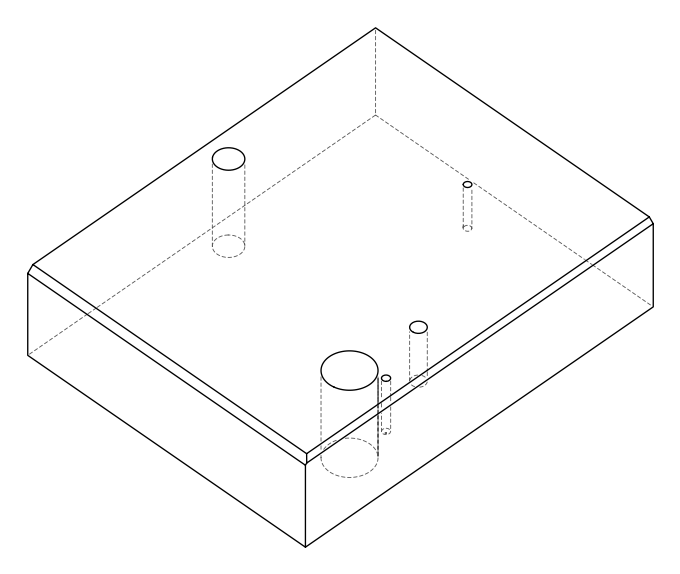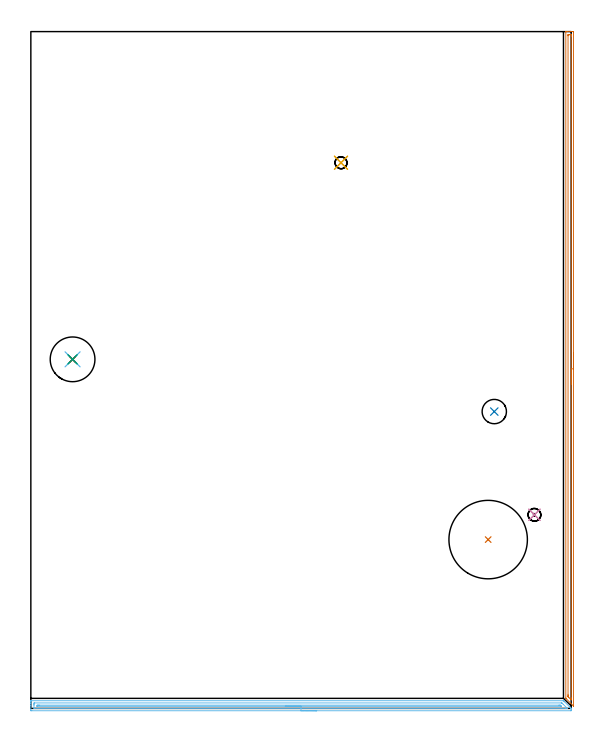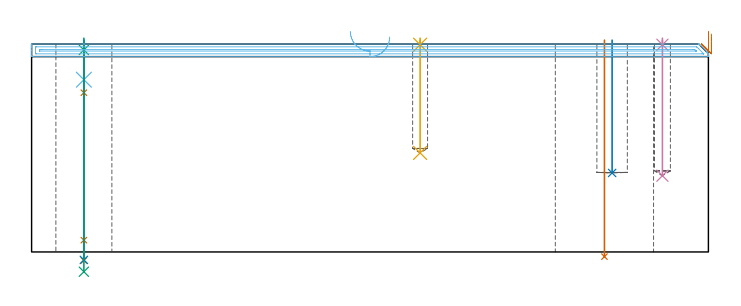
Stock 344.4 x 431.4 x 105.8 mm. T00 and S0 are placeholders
(PLAN: 13 operations, 9 tool changes, 18.3 min)
(1 INDEXABLE_INSERT_DRILL_THROUGH_HOLE_FROM_SOLID | STEP1HOLE_1 | NXT0302_038 | 0.44 min | 207661 mm3)
(2 INDEXABLE_INSERT_DRILL_BLIND_HOLE_FROM_SOLID | STEP1POCKET | NXT0302_002 | 0.27 min | 12313 mm3)
(3 SPOT_DRILL | STEP1HOLE | NXT0321_9005460120000 | 0.05 min | 182 mm3)
(4 SPOT_DRILL_1 | STEP1POCKET_1 | NXT0321_9005460120000 | 0.03 min | 0 mm3)
(5 SPOT_DRILL_2 | STEP1POCKET_2 | NXT0321_9005460120000 | 0.03 min | 5 mm3)
(6 DRILL_BLIND_HOLE_INTO_CENTER | STEP1HOLE | NXT0301_092 | 0.08 min | 1718 mm3)
(7 GUN_DRILL_THROUGH_HOLE | STEP1HOLE | UGT0307_009 | 0.54 min | 10049 mm3)
(8 DRILL_TO_ENLARGE_THROUGH_HOLE | STEP1HOLE | NXT0301_104 | 0.45 min | 4293 mm3)
(9 DRILL_TO_ENLARGE_THROUGH_HOLE_1 | STEP1HOLE | UGT0301_392 | 0.47 min | 51182 mm3)
(10 DRILL_BLIND_HOLE_INTO_CENTER_1 | STEP1POCKET_1 | UGT0301_476 | 0.28 min | 3337 mm3)
(11 DRILL_BLIND_HOLE_INTO_CENTER_2 | STEP1POCKET_2 | UGT0301_195 | 0.23 min | 2425 mm3)
(12 AREA_MILL | FG_CHAMFER_SURFACE | UGT0205_001 | 8.39 min | 7047 mm3)
(13 AREA_MILL_1 | FG_CHAMFER_SURFACE_1 | UGT0205_001 | 7.02 min | 5136 mm3)
(TOOL NXT0302_038 | Index. Insert Drill 50mm [880-D5000L50-04] | D50 PA176 FL200 Z2)
(TOOL NXT0302_002 | Index. Insert Drill 15.5mm [880-D1550L20-05] | D15.5 PA176 FL78 Z2)
(TOOL NXT0321_9005460120000 | NC Spot Drill, 142deg, 12mm, Carbide, Uncoated | D12 PA142 FL30 Z2)
(TOOL NXT0301_092 | Carbide Drill 12.1mm [860.1-1210-061A1-MM 2214] | D12.1 PA140 FL77 Z2)
(TOOL UGT0307_009 | Gun Drill 12 mm | D12 PA130 FL24 Z1)
(TOOL NXT0301_104 | Carbide Drill 14mm [860.1-1400-112A1-MM 2214] | D14 PA140 FL123 Z2)
(TOOL UGT0301_392 | Twist Drill 28.5 mm | D28.5 PA118 FL165 Z2)
(TOOL UGT0301_476 | Carbide Drill 8.1 mm | D8.1 PA118 FL75 Z2)
(TOOL UGT0301_195 | Twist Drill 7.6 mm | D7.6 PA118 FL73 Z2)
(TOOL UGT0205_001 | Chamfer Mill 20 x 3 x 45 deg. | D20 FL50 Z2)
(OP 1 INDEXABLE_INSERT_DRILL_THROUGH_HOLE_FROM_SOLID)
G17 G21 G94 G90
T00 M6
G54
G17 G0 G90 X291.5 Y107.6 S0 M3
G43 Z115.8 H1
G94 G81 G98 Z-2.373 F250. R107.8
G80
M5
M2
(OP 2 INDEXABLE_INSERT_DRILL_BLIND_HOLE_FROM_SOLID)
G17 G21 G94 G90
T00 M6
G54
G17 G0 G90 X295.4 Y189.2 S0 M3
G43 Z115.8 H1
G94 G81 G98 Z40.2 F250. R107.8
G80
M5
M2
(OP 3 SPOT_DRILL)
G17 G21 G94 G90
T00 M6
G54
G17 G0 G90 X26.6 Y222.5 S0 M3
G43 Z115.8 H0
G94 G81 G98 Z102.8 F250. R108.8
G80
M5
M2
(OP 4 SPOT_DRILL_1)
G17 G21 G94 G90
T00 M6
G54
G17 G0 G90 X321. Y123.4 S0 M3
G43 Z115.8 H0
G94 G81 G98 Z105.451 F250. R108.8
G80
M5
M2
(OP 5 SPOT_DRILL_2)
G17 G21 G94 G90
T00 M6
G54
G17 G0 G90 X197.7 Y347.8 S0 M3
G43 Z115.8 H0
G94 G81 G98 Z105.473 F250. R108.8
G80
M5
M2
(OP 6 DRILL_BLIND_HOLE_INTO_CENTER)
G17 G21 G94 G90
T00 M6
G54
G17 G0 G90 X26.6 Y222.5 S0 M3
G43 Z115.8 H1
G94 G81 G98 Z87.65 F250. R107.8
G80
M5
M2
(OP 7 GUN_DRILL_THROUGH_HOLE)
G17 G21 G94 G90
T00 M6
G54
G17 G0 G90 X26.6 Y222.5 M8
G43 Z115.8 H0
Z100.665
S716 M3
G94 G1 Z81.036 F125. M26
G4 X.084
Z6. F250.
G4 X.084
Z-4.298 F125.
G4 X.084
M5
M9
G0 Z100.665
Z115.8
M2
(OP 8 DRILL_TO_ENLARGE_THROUGH_HOLE)
G17 G21 G94 G90
T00 M6
G54
G17 G0 G90 X26.6 Y222.5 S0 M3
G43 Z115.8 H1
G94 G73 G98 Z-4.048 F250. Q13.731 R107.8
G80
M5
M2
(OP 9 DRILL_TO_ENLARGE_THROUGH_HOLE_1)
G17 G21 G94 G90
T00 M6
G54
G17 G0 G90 X26.6 Y222.5 S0 M3
G43 Z115.8 H0
G94 G73 G98 Z-10.062 F250. Q23.172 R107.8
G80
M5
M2
(OP 10 DRILL_BLIND_HOLE_INTO_CENTER_1)
G17 G21 G94 G90
T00 M6
G54
G17 G0 G90 X321. Y123.4 S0 M3
G43 Z115.8 H0
G94 G81 G98 Z38.8 F250. R107.8
G80
M5
M2
(OP 11 DRILL_BLIND_HOLE_INTO_CENTER_2)
G17 G21 G94 G90
T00 M6
G54
G17 G0 G90 X197.7 Y347.8 S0 M3
G43 Z115.8 H0
G94 G81 G98 Z50.4 F250. R107.8
G80
M5
M2
(OP 12 AREA_MILL)
G17 G21 G94 G90
T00 M6
G54
G17 G0 G90 X182.2 Y-1.5 S1061 M3
G43 Z115.8 H0
Z109.4
G94 G1 X182.162 Z108.528 F250.
X182.048 Z107.663
X181.859 Z106.812
X181.597 Z105.98
X181.263 Z105.174
X180.86 Z104.4
X180.392 Z103.664
X179.86 Z102.972
X179.271 Z102.329
X178.628 Z101.739
X177.936 Z101.208
X177.2 Z100.74
X176.426 Z100.337
X175.62 Z100.003
X174.788 Z99.741
X173.936 Z99.552
X173.072 Z99.438
X172.2 Z99.4
X0.622
X0.087 Y-1.494 Z99.404
X0.008 Y-1.491 Z99.405
X0. Y-0.963 Z99.934
Y1.7 Z102.594
Y3.127 Z104.023
Y3.475 Z104.37
Y4.479 Z105.379
X0.008 Y4.865 Z105.756
X0.01 Y4.897 Z105.788
X0.175 Y4.9 Z105.8
X339.31
X339.495 Y4.896 Z105.789
X339.553 Y4.849 Z105.745
X339.875 Y4.526 Z105.423
X340.04 Y4.363 Z105.257
X340.203 Y4.198 Z105.094
X343.589 Y0.812 Z101.708
X343.694 Y0.706 Z101.606
X343.778 Y0.622 Z101.522
X343.885 Y0.517 Z101.413
X343.988 Y0.412 Z101.312
X344.076 Y0.324 Z101.224
X344.181 Y0.221 Z101.117
X344.282 Y0.118 Z101.018
X344.374 Y0.023 Z100.922
X344.397 Y-0.008 Z100.89
X344.4 Y-0.153 Z100.745
Y-0.963 Z99.931
Y-1.137 Z99.758
Y-1.31 Z99.585
X344.398 Y-1.491 Z99.405
X344.225 Y-1.5 Z99.4
X172.2
Y-0.086 Z100.814
X2.409
X2.01 Y-0.075 Z100.825
X2.002 Y0.329 Z101.229
X2. Y2.106 Z103.006
Y2.588 Z103.488
X2.002 Y2.992 Z103.892
X2.01 Y3.475 Z104.375
X2.399 Y3.485 Z104.385
X2.409 Y3.486 Z104.386
X338.406 Y3.485 Z104.385
X338.416 Y3.484 Z104.384
X338.463 Y3.475 Z104.375
X339.31 Y2.64 Z103.54
X341.991 Y-0.04 Z100.86
X342.002 Y-0.052 Z100.848
X342.011 Y-0.065 Z100.835
X342.013 Y-0.075 Z100.825
X341.998 Y-0.083 Z100.817
X341.991 Y-0.084 Z100.816
X341.108 Y-0.086 Z100.814
X172.2
Y1.328 Z102.228
X4.197 Y1.329 Z102.229
X4.072 Y1.331 Z102.231
X4.028 Y1.333 Z102.233
X4.011 Y1.334 Z102.234
X4.008 Y1.375 Z102.275
X4.004 Y1.505 Z102.405
X4.003 Y1.7 Z102.6
X4.006 Y1.889 Z102.789
X4.019 Y2.064 Z102.964
X4.197 Y2.067 Z102.967
X4.717 Y2.07 Z102.97
X5.09 Y2.071 Z102.971
X5.61
X336.629
X337.15 Y2.07 Z102.97
X337.335 Y2.067 Z102.967
X337.424 Y2.064 Z102.964
X337.523 Y1.973 Z102.873
X337.799 Y1.7 Z102.6
X338.072 Y1.424 Z102.324
X338.146 Y1.345 Z102.245
X338.154 Y1.333 Z102.233
X338.151 Y1.332 Z102.232
X338.121 Y1.33 Z102.23
X338.021 Y1.329 Z102.229
X337.897 Y1.328 Z102.228
X172.2
X171.328 Z102.266
X170.464 Z102.38
X169.612 Z102.569
X168.78 Z102.831
X167.974 Z103.165
X167.2 Z103.568
X166.464 Z104.037
X165.772 Z104.568
X165.129 Z105.157
X164.54 Z105.8
X164.008 Z106.493
X163.54 Z107.228
X163.137 Z108.002
X162.803 Z108.808
X162.541 Z109.64
X162.352 Z110.492
X162.238 Z111.357
X162.2 Z112.228
G0 Z115.8
M5
M2
(OP 13 AREA_MILL_1)
G17 G21 G94 G90
T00 M6
G54
G17 G0 G90 X345.9 Y226.45 S1061 M3
G43 Z115.8 H0
Z110.9
G94 G1 Y226.412 Z110.028 F250.
Y226.298 Z109.163
Y226.109 Z108.312
Y225.847 Z107.48
Y225.513 Z106.674
Y225.11 Z105.9
Y224.642 Z105.164
Y224.11 Z104.472
Y223.521 Z103.829
Y222.878 Z103.24
Y222.186 Z102.708
Y221.45 Z102.24
Y220.676 Z101.837
Y219.87 Z101.503
Y219.038 Z101.241
Y218.186 Z101.052
Y217.322 Z100.938
Y216.45 Z100.9
X345.899 Y1.668 Z100.899
Y1.597
X345.897 Y1.546 Z100.896
X345.893 Y1.528 Z100.898
X345.891 Y1.517 Z100.9
X345.842 Y1.555 Z100.951
X345.768 Y1.63 Z101.028
X345.731 Y1.668 Z101.066
X341.267 Y6.133 Z105.532
X341.07 Y6.332 Z105.726
X341.003 Y6.405 Z105.789
X341. Y6.579 Z105.8
Y431.233
X341.003 Y431.39 Z105.788
X341.102 Y431.397 Z105.69
X341.208 Y431.4 Z105.591
X341.494 Z105.305
X342.146 Z104.648
X344.211 Z102.587
X344.754 Z102.041
X345.351 Z101.445
X345.623 Y431.396 Z101.173
X345.893 Y431.39 Z100.902
X345.898 Y431.069 Z100.901
X345.9 Y430.786 Z100.9
Y216.45
X344.486 Z102.314
X344.485 Y6.579 Z102.315
X344.482 Y5.965 Z102.318
X344.479 Y5.686 Z102.321
X344.467 Y5.394 Z102.333
X344.166 Y5.686 Z102.634
X343.015 Y6.834 Z103.785
X342.701 Y7.15 Z104.099
X342.541 Y7.312 Z104.259
X342.462 Y7.396 Z104.338
X342.425 Y7.437 Z104.375
X342.421 Y7.472 Z104.379
X342.416 Y8.089 Z104.384
X342.415 Y8.365 Z104.385
X342.414 Y8.983 Z104.386
X342.415 Y428.724 Z104.385
X342.416 Y429. Z104.384
X342.419 Y429.308 Z104.381
X342.421 Y429.377 Z104.379
X342.497 Y429.39 Z104.303
X342.63 Y429.396 Z104.17
X343.015 Y429.399 Z103.785
X343.495 Y429.4 Z103.305
X343.885 Z102.915
X344.366 Y429.398 Z102.434
X344.461 Y429.392 Z102.339
X344.479 Y429.389 Z102.321
X344.481 Y429.357 Z102.319
X344.484 Y429.277 Z102.316
X344.485 Y429. Z102.315
X344.486 Y428.382 Z102.314
Y216.45
Y215.578 Z102.352
Y214.714 Z102.466
Y213.862 Z102.655
Y213.03 Z102.917
Y212.224 Z103.251
Y211.45 Z103.654
Y210.714 Z104.123
Y210.022 Z104.654
Y209.379 Z105.243
Y208.79 Z105.886
Y208.258 Z106.578
Y207.79 Z107.314
Y207.387 Z108.088
Y207.053 Z108.894
Y206.791 Z109.726
Y206.602 Z110.578
Y206.488 Z111.443
Y206.45 Z112.314
G0 Z115.8
M5
M2
